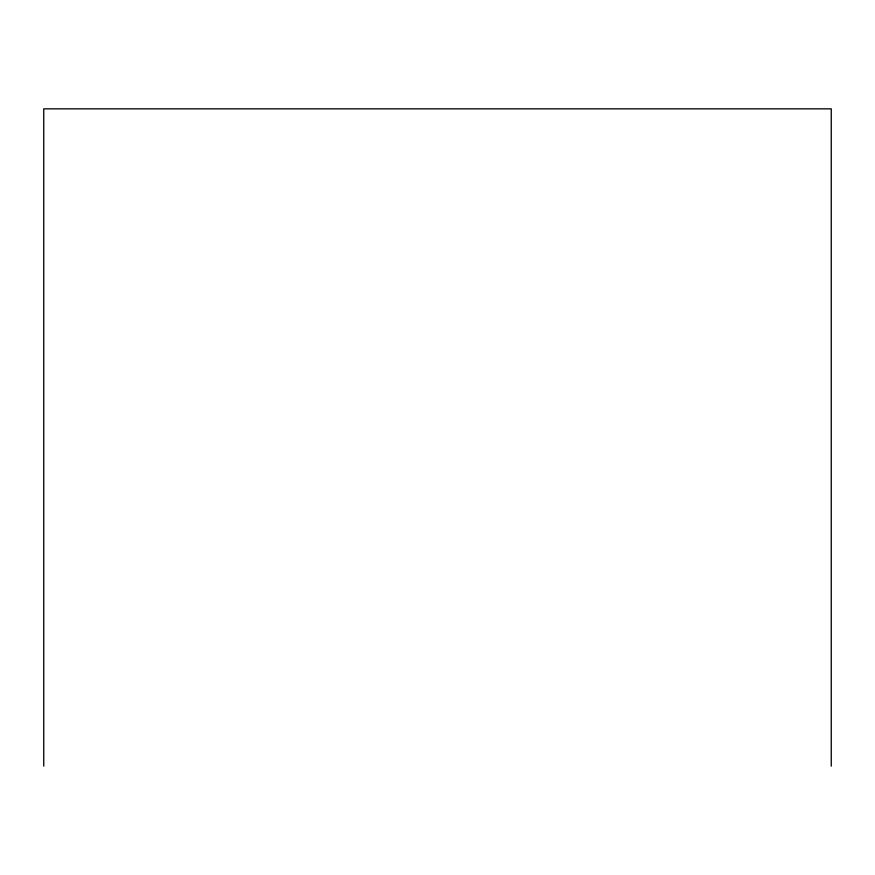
<?xml version="1.0" encoding="UTF-8"?>
<svg xmlns="http://www.w3.org/2000/svg" width="875" height="875" viewBox="0 0 875 875"><rect width="100%" height="100%" fill="white"/><g stroke="black" fill="none" stroke-linecap="round" stroke-linejoin="round"><path stroke-width="1.31" d="M831.25 766.161L831.25 108.839L43.75 108.839L43.75 766.161"/></g></svg>
